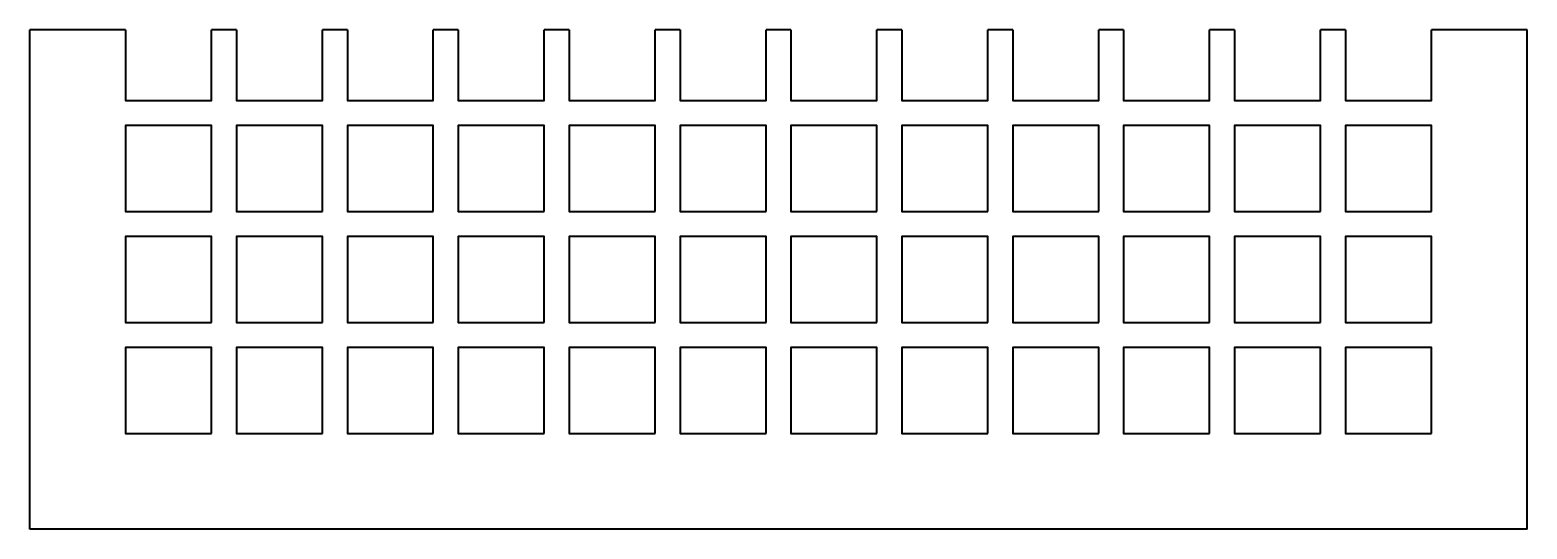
# Model space of a CAD drawing. Header units: millimetres. Extents: x -4815 to 20749, y -4662 to 5111.
# Drawn here: x 5240 to 5780, y -482 to -302 of the extents above; entities that cross this region are included whole.
import ezdxf

# ---------------------------------------------------------------- set-up
doc = ezdxf.new("R2010")
doc.units = ezdxf.units.MM
doc.header["$LTSCALE"] = 10
doc.header["$MEASUREMENT"] = 0
doc.layers.add('A-DETL-___1', color=1, linetype='Continuous')

msp = doc.modelspace()

# ---------------------------------------------------------------- linework, layer by layer
at = {"layer": 'A-DETL-___1', "lineweight": 40, "transparency": 33554687}
for p, q in [((5240.45, -482.3), (5240.45, -302.3)), ((5274.95, -302.3), (5240.45, -302.3)), ((5314.95, -302.3), (5305.95, -302.3)), ((5354.95, -302.3), (5345.95, -302.3)), ((5394.95, -302.3), (5385.95, -302.3)), ((5434.95, -302.3), (5425.95, -302.3)), ((5474.95, -302.3), (5465.95, -302.3)), ((5514.95, -302.3), (5505.95, -302.3)), ((5554.95, -302.3), (5545.95, -302.3)), ((5594.95, -302.3), (5585.95, -302.3)), ((5634.95, -302.3), (5625.95, -302.3)), ((5674.95, -302.3), (5665.95, -302.3)), ((5714.95, -302.3), (5705.95, -302.3)), ((5780.45, -302.3), (5745.95, -302.3)), ((5780.45, -482.3), (5780.45, -302.3)), ((5780.45, -482.3), (5240.45, -482.3))]:
    msp.add_line(p, q, dxfattribs=at)
for points in [[(5274.95, -302.3), (5274.95, -327.8), (5305.95, -327.8), (5305.95, -302.3)], [(5314.95, -302.3), (5314.95, -327.8), (5345.95, -327.8), (5345.95, -302.3)], [(5354.95, -302.3), (5354.95, -327.8), (5385.95, -327.8), (5385.95, -302.3)], [(5394.95, -302.3), (5394.95, -327.8), (5425.95, -327.8), (5425.95, -302.3)], [(5434.95, -302.3), (5434.95, -327.8), (5465.95, -327.8), (5465.95, -302.3)], [(5474.95, -302.3), (5474.95, -327.8), (5505.95, -327.8), (5505.95, -302.3)], [(5514.95, -302.3), (5514.95, -327.8), (5545.95, -327.8), (5545.95, -302.3)], [(5554.95, -302.3), (5554.95, -327.8), (5585.95, -327.8), (5585.95, -302.3)], [(5594.95, -302.3), (5594.95, -327.8), (5625.95, -327.8), (5625.95, -302.3)], [(5634.95, -302.3), (5634.95, -327.8), (5665.95, -327.8), (5665.95, -302.3)], [(5674.95, -302.3), (5674.95, -327.8), (5705.95, -327.8), (5705.95, -302.3)], [(5714.95, -302.3), (5714.95, -327.8), (5745.95, -327.8), (5745.95, -302.3)]]:
    msp.add_lwpolyline(points, dxfattribs=at)
for points in [[(5305.95, -367.8), (5305.95, -336.8), (5274.95, -336.8), (5274.95, -367.8)], [(5345.95, -367.8), (5345.95, -336.8), (5314.95, -336.8), (5314.95, -367.8)], [(5385.95, -367.8), (5385.95, -336.8), (5354.95, -336.8), (5354.95, -367.8)], [(5425.95, -367.8), (5425.95, -336.8), (5394.95, -336.8), (5394.95, -367.8)], [(5465.95, -367.8), (5465.95, -336.8), (5434.95, -336.8), (5434.95, -367.8)], [(5505.95, -367.8), (5505.95, -336.8), (5474.95, -336.8), (5474.95, -367.8)], [(5545.95, -367.8), (5545.95, -336.8), (5514.95, -336.8), (5514.95, -367.8)], [(5585.95, -367.8), (5585.95, -336.8), (5554.95, -336.8), (5554.95, -367.8)], [(5625.95, -367.8), (5625.95, -336.8), (5594.95, -336.8), (5594.95, -367.8)], [(5665.95, -367.8), (5665.95, -336.8), (5634.95, -336.8), (5634.95, -367.8)], [(5705.95, -367.8), (5705.95, -336.8), (5674.95, -336.8), (5674.95, -367.8)], [(5745.95, -367.8), (5745.95, -336.8), (5714.95, -336.8), (5714.95, -367.8)], [(5305.95, -407.8), (5305.95, -376.8), (5274.95, -376.8), (5274.95, -407.8)], [(5345.95, -407.8), (5345.95, -376.8), (5314.95, -376.8), (5314.95, -407.8)], [(5385.95, -407.8), (5385.95, -376.8), (5354.95, -376.8), (5354.95, -407.8)], [(5425.95, -407.8), (5425.95, -376.8), (5394.95, -376.8), (5394.95, -407.8)], [(5465.95, -407.8), (5465.95, -376.8), (5434.95, -376.8), (5434.95, -407.8)], [(5505.95, -407.8), (5505.95, -376.8), (5474.95, -376.8), (5474.95, -407.8)], [(5545.95, -407.8), (5545.95, -376.8), (5514.95, -376.8), (5514.95, -407.8)], [(5585.95, -407.8), (5585.95, -376.8), (5554.95, -376.8), (5554.95, -407.8)], [(5625.95, -407.8), (5625.95, -376.8), (5594.95, -376.8), (5594.95, -407.8)], [(5665.95, -407.8), (5665.95, -376.8), (5634.95, -376.8), (5634.95, -407.8)], [(5705.95, -407.8), (5705.95, -376.8), (5674.95, -376.8), (5674.95, -407.8)], [(5745.95, -407.8), (5745.95, -376.8), (5714.95, -376.8), (5714.95, -407.8)], [(5305.95, -447.8), (5305.95, -416.8), (5274.95, -416.8), (5274.95, -447.8)], [(5345.95, -447.8), (5345.95, -416.8), (5314.95, -416.8), (5314.95, -447.8)], [(5385.95, -447.8), (5385.95, -416.8), (5354.95, -416.8), (5354.95, -447.8)], [(5425.95, -447.8), (5425.95, -416.8), (5394.95, -416.8), (5394.95, -447.8)], [(5465.95, -447.8), (5465.95, -416.8), (5434.95, -416.8), (5434.95, -447.8)], [(5505.95, -447.8), (5505.95, -416.8), (5474.95, -416.8), (5474.95, -447.8)], [(5545.95, -447.8), (5545.95, -416.8), (5514.95, -416.8), (5514.95, -447.8)], [(5585.95, -447.8), (5585.95, -416.8), (5554.95, -416.8), (5554.95, -447.8)], [(5625.95, -447.8), (5625.95, -416.8), (5594.95, -416.8), (5594.95, -447.8)], [(5665.95, -447.8), (5665.95, -416.8), (5634.95, -416.8), (5634.95, -447.8)], [(5705.95, -447.8), (5705.95, -416.8), (5674.95, -416.8), (5674.95, -447.8)], [(5745.95, -447.8), (5745.95, -416.8), (5714.95, -416.8), (5714.95, -447.8)]]:
    msp.add_lwpolyline(points, close=True, dxfattribs=at)

doc.saveas('drawing.dxf')
